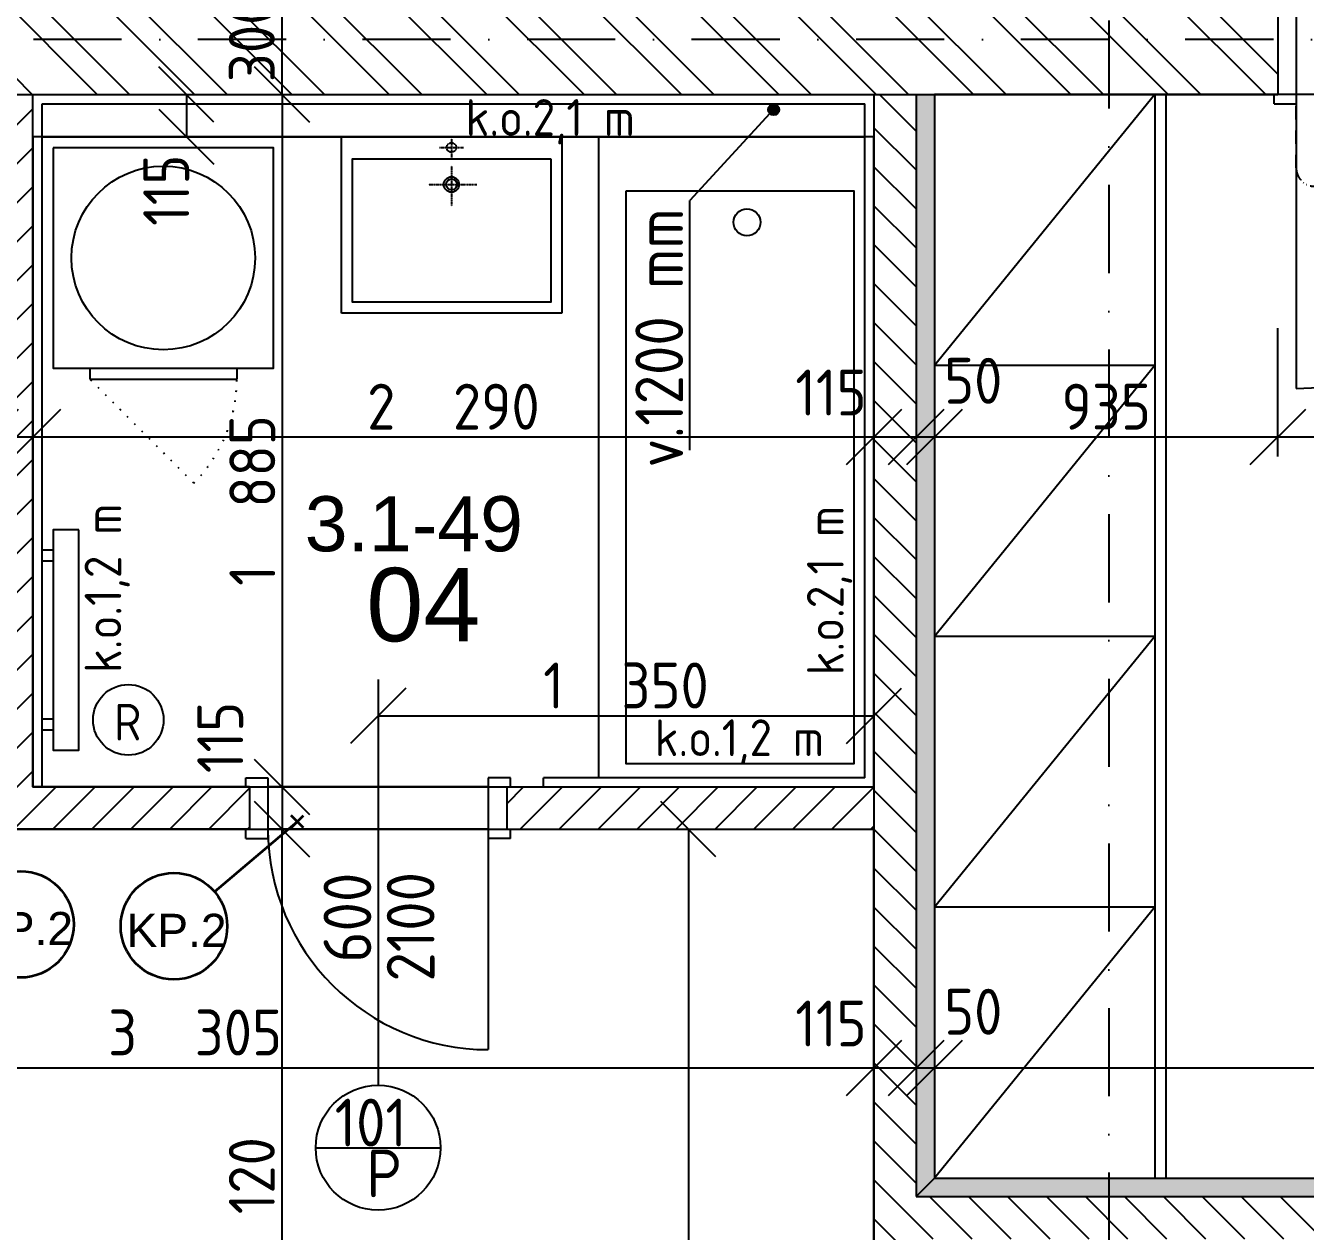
# Model space of a CAD drawing. Extents: x 4511820 to 5180432, y -1526536 to -944957.
# Drawn here: x 5033106 to 5036591, y -1152789 to -1149507 of the extents above; entities that cross this region are included whole.
import ezdxf

# ---------------------------------------------------------------- set-up
doc = ezdxf.new("R2010")
doc.units = 0
doc.header["$MEASUREMENT"] = 0
for name, pattern in [('ACAD_ISO07W100', [3.5, 0.5, -3]), ('ACAD_ISO12W100', [22, 12, -3, 0.5, -3, 0.5, -3]), ('BODKOCIARKOVANA_3', [5.6, 3, -1.3, 0, -1.3]), ('DASHED', [0.75, 0.5, -0.25])]:
    doc.linetypes.add(name, pattern=pattern)
doc.layers.get('0').update_dxf_attribs({"linetype": 'CONTINUOUS'})
doc.layers.get('Defpoints').update_dxf_attribs({"color": 61, "linetype": 'CONTINUOUS'})
for name, color, linetype in [('DVERE', 45, 'CONTINUOUS'), ('KÓTY', 4, 'CONTINUOUS'), ('MÚRY', 1, 'CONTINUOUS'), ('osi', 253, 'CONTINUOUS'), ('Plochy', 41, 'CONTINUOUS'), ('POPIS', 7, 'CONTINUOUS'), ('TENKÁ', 7, 'CONTINUOUS'), ('Z-Kúrenie', 101, 'CONTINUOUS'), ('ZARIADENIE', 47, 'CONTINUOUS'), ('ZARIADENIE1', 145, 'CONTINUOUS'), ('ZARIADOVACIE', 144, 'CONTINUOUS'), ('ZZ-chladenie', 133, 'CONTINUOUS'), ('ŠRAFY', 82, 'CONTINUOUS')]:
    doc.layers.add(name, color=color, linetype=linetype)
doc.layers.add('preklady', color=74, linetype='CONTINUOUS', lineweight=35)
doc.styles.add('ARIAL', font='arial.ttf')
doc.styles.add('STYLE1', font='isocp.shx')
doc.dimstyles.new('STANDARD-50', dxfattribs={"dimtxt": 125, "dimasz": 150, "dimexe": 10, "dimexo": 200, "dimgap": 20, "dimtad": 1, "dimdsep": 46, "dimlunit": 6, "dimtxsty": 'STYLE1', "dimblk1": 'OBLIQUE', "dimblk2": 'OBLIQUE', "dimsah": 1, "dimcen": 2.5, "dimse1": 1, "dimse2": 1, "dimadec": 0, "dimazin": 0, "dimtfac": 1, "dimtmove": 1, "dimatfit": 3, "dimldrblk": 'OBLIQUE', "dimfxl": 1, "dimtolj": 1, "dimtzin": 0, "dimarcsym": 0})
pattern_1 = [(45, (515270.5, 303822), (-53.0330086, 53.0330086), [])]

# ---------------------------------------------------------------- blocks, each defined once
blk = doc.blocks.new('pračka')
at = {"layer": 'ZARIADENIE1', "color": 8, "linetype": 'ACAD_ISO07W100', "ltscale": 8}
blk.add_line((4536136.9, -1117296.3), (4536419.7, -1117579.2), dxfattribs=at)
at = {"layer": 'ZARIADENIE1', "color": 8}
for p, q in [((4536419.7, -1117579.2), (4536019.7, -1117579.2)), ((4536019.7, -1117609.2), (4536019.7, -1117579.2)), ((4536419.7, -1117609.2), (4536419.7, -1117579.2))]:
    blk.add_line(p, q, dxfattribs=at)
blk.add_lwpolyline([(4536519.7, -1118209.2), (4536519.7, -1117609.2), (4535919.7, -1117609.2), (4535919.7, -1118209.2)], close=True, dxfattribs=at)
blk.add_circle((4536219.7, -1117909.2), 250, dxfattribs=at)
at = {"layer": 'ZARIADENIE1', "color": 8, "linetype": 'ACAD_ISO07W100', "ltscale": 8}
blk.add_arc((4536419.7, -1117579.2), 400, 135, 180, dxfattribs=at)
blk = doc.blocks.new('_OBLIQUE')
at = {"color": 0, "linetype": 'ByBlock'}
blk.add_line((-0.5, -0.5), (0.5, 0.5), dxfattribs=at)
blk = doc.blocks.new('*D19120')
at = {"layer": 'Defpoints', "color": 0}
for p in [(5035416, -1151694.2), (5034911, -1155814.2), (5035416, -1155814.2)]:
    blk.add_point(p, dxfattribs=at)
at = {"layer": 'KÓTY', "color": 0, "lineweight": -2}
blk.add_line((5034911, -1151694.2), (5034911, -1155814.2), dxfattribs=at)
at = {"layer": 'KÓTY', "color": 0, "linetype": 'ByBlock', "lineweight": -2, "xscale": 150, "yscale": 150, "zscale": 150}
for p, rotation in [((5034911, -1151694.2), 90), ((5034911, -1155814.2), 270)]:
    blk.add_blockref('_OBLIQUE', p, dxfattribs=dict(at, rotation=rotation))
at = {"layer": 'KÓTY', "color": 0, "insert": (5034828.5, -1153754.2), "char_height": 125, "attachment_point": 5, "rotation": 90, "style": 'STYLE1'}
blk.add_mtext('\\A1;4ﾠ120', dxfattribs=at)
blk = doc.blocks.new('*D19121')
at = {"layer": 'Defpoints', "color": 0}
for p in [(5033212, -1151694.2), (5033804.5, -1151694.2), (5033212, -1153814.2)]:
    blk.add_point(p, dxfattribs=at)
at = {"layer": 'KÓTY', "color": 0, "lineweight": -2}
blk.add_line((5033804.5, -1153814.2), (5033804.5, -1151694.2), dxfattribs=at)
at = {"layer": 'KÓTY', "color": 0, "linetype": 'ByBlock', "lineweight": -2, "xscale": 150, "yscale": 150, "zscale": 150}
for p, rotation in [((5033804.5, -1151694.2), 90), ((5033804.5, -1153814.2), 270)]:
    blk.add_blockref('_OBLIQUE', p, dxfattribs=dict(at, rotation=rotation))
at = {"layer": 'KÓTY', "color": 0, "insert": (5033722, -1152754.2), "char_height": 125, "attachment_point": 5, "rotation": 90, "style": 'STYLE1'}
blk.add_mtext('\\A1;2ﾠ120', dxfattribs=at)
blk = doc.blocks.new('*D19127')
at = {"layer": 'Defpoints', "color": 0}
for p in [(5034066, -1151286.5), (5035416, -1151286.5), (5035416, -1151385.5)]:
    blk.add_point(p, dxfattribs=at)
at = {"layer": 'KÓTY', "color": 0, "lineweight": -2}
blk.add_line((5034066, -1151385.5), (5035416, -1151385.5), dxfattribs=at)
at = {"layer": 'KÓTY', "color": 0, "linetype": 'ByBlock', "lineweight": -2, "xscale": 150, "yscale": 150, "zscale": 150, "rotation": 180}
blk.add_blockref('_OBLIQUE', (5034066, -1151385.5), dxfattribs=at)
at = {"layer": 'KÓTY', "color": 0, "linetype": 'ByBlock', "lineweight": -2, "xscale": 150, "yscale": 150, "zscale": 150}
blk.add_blockref('_OBLIQUE', (5035416, -1151385.5), dxfattribs=at)
at = {"layer": 'KÓTY', "color": 0, "insert": (5034741, -1151303), "char_height": 125, "attachment_point": 5, "style": 'STYLE1'}
blk.add_mtext('\\A1;1ﾠ350', dxfattribs=at)
blk = doc.blocks.new('*D19134')
at = {"layer": 'Defpoints', "color": 0}
for p in [(5033126, -1150626.5), (5035416, -1150626.5), (5035416, -1150626.5)]:
    blk.add_point(p, dxfattribs=at)
at = {"layer": 'KÓTY', "color": 0, "lineweight": -2}
blk.add_line((5033126, -1150626.5), (5035416, -1150626.5), dxfattribs=at)
at = {"layer": 'KÓTY', "color": 0, "linetype": 'ByBlock', "lineweight": -2, "xscale": 150, "yscale": 150, "zscale": 150, "rotation": 180}
blk.add_blockref('_OBLIQUE', (5033126, -1150626.5), dxfattribs=at)
at = {"layer": 'KÓTY', "color": 0, "linetype": 'ByBlock', "lineweight": -2, "xscale": 150, "yscale": 150, "zscale": 150}
blk.add_blockref('_OBLIQUE', (5035416, -1150626.5), dxfattribs=at)
at = {"layer": 'KÓTY', "color": 0, "insert": (5034271, -1150544), "char_height": 125, "attachment_point": 5, "style": 'STYLE1'}
blk.add_mtext('\\A1;2ﾠ290', dxfattribs=at)
blk = doc.blocks.new('*D19137')
at = {"layer": 'Defpoints', "color": 0}
for p in [(5033011, -1150626.5), (5033126, -1150626.5), (5033126, -1150626.5)]:
    blk.add_point(p, dxfattribs=at)
at = {"layer": 'KÓTY', "color": 0, "lineweight": -2}
blk.add_line((5033011, -1150626.5), (5033126, -1150626.5), dxfattribs=at)
at = {"layer": 'KÓTY', "color": 0, "linetype": 'ByBlock', "lineweight": -2, "xscale": 150, "yscale": 150, "zscale": 150, "rotation": 180}
blk.add_blockref('_OBLIQUE', (5033011, -1150626.5), dxfattribs=at)
at = {"layer": 'KÓTY', "color": 0, "linetype": 'ByBlock', "lineweight": -2, "xscale": 150, "yscale": 150, "zscale": 150}
blk.add_blockref('_OBLIQUE', (5033126, -1150626.5), dxfattribs=at)
at = {"layer": 'KÓTY', "color": 0, "insert": (5032870, -1150524), "char_height": 125, "attachment_point": 5, "style": 'STYLE1'}
blk.add_mtext('\\A1;115', dxfattribs=at)
blk = doc.blocks.new('*D19138')
at = {"layer": 'Defpoints', "color": 0}
for p in [(5033126, -1151579.2), (5033126, -1151694.2), (5033804.5, -1151694.2)]:
    blk.add_point(p, dxfattribs=at)
at = {"layer": 'KÓTY', "color": 0, "lineweight": -2}
blk.add_line((5033804.5, -1151579.2), (5033804.5, -1151694.2), dxfattribs=at)
at = {"layer": 'KÓTY', "color": 0, "linetype": 'ByBlock', "lineweight": -2, "xscale": 150, "yscale": 150, "zscale": 150}
for p, rotation in [((5033804.5, -1151579.2), 90), ((5033804.5, -1151694.2), 270)]:
    blk.add_blockref('_OBLIQUE', p, dxfattribs=dict(at, rotation=rotation))
at = {"layer": 'KÓTY', "color": 0, "insert": (5033636, -1151444.5), "char_height": 125, "attachment_point": 5, "rotation": 90, "style": 'STYLE1'}
blk.add_mtext('\\A1;115', dxfattribs=at)
blk = doc.blocks.new('*D19139')
at = {"layer": 'Defpoints', "color": 0}
for p in [(5033151, -1149694.2), (5033151, -1151579.2), (5033804.5, -1151579.2)]:
    blk.add_point(p, dxfattribs=at)
at = {"layer": 'KÓTY', "color": 0, "lineweight": -2}
blk.add_line((5033804.5, -1149694.2), (5033804.5, -1151579.2), dxfattribs=at)
at = {"layer": 'KÓTY', "color": 0, "linetype": 'ByBlock', "lineweight": -2, "xscale": 150, "yscale": 150, "zscale": 150}
for p, rotation in [((5033804.5, -1149694.2), 90), ((5033804.5, -1151579.2), 270)]:
    blk.add_blockref('_OBLIQUE', p, dxfattribs=dict(at, rotation=rotation))
at = {"layer": 'KÓTY', "color": 0, "insert": (5033723.5, -1150799.5), "char_height": 125, "attachment_point": 5, "rotation": 90, "style": 'STYLE1'}
blk.add_mtext('\\A1;1ﾠ885', dxfattribs=at)
blk = doc.blocks.new('*D19145')
at = {"layer": 'Defpoints', "color": 0}
for p in [(5035416, -1152344), (5032111, -1152694.2), (5035416, -1152694.2)]:
    blk.add_point(p, dxfattribs=at)
at = {"layer": 'KÓTY', "color": 0, "lineweight": -2}
blk.add_line((5032111, -1152344), (5035416, -1152344), dxfattribs=at)
at = {"layer": 'KÓTY', "color": 0, "linetype": 'ByBlock', "lineweight": -2, "xscale": 150, "yscale": 150, "zscale": 150, "rotation": 180}
blk.add_blockref('_OBLIQUE', (5032111, -1152344), dxfattribs=at)
at = {"layer": 'KÓTY', "color": 0, "linetype": 'ByBlock', "lineweight": -2, "xscale": 150, "yscale": 150, "zscale": 150}
blk.add_blockref('_OBLIQUE', (5035416, -1152344), dxfattribs=at)
at = {"layer": 'KÓTY', "color": 0, "insert": (5033567.5, -1152247.5), "char_height": 125, "attachment_point": 5, "style": 'STYLE1'}
blk.add_mtext('\\A1;3ﾠ305', dxfattribs=at)
blk = doc.blocks.new('*D19146')
at = {"layer": 'Defpoints', "color": 0}
for p in [(5035416, -1152344), (5035531, -1152344), (5035531, -1152344)]:
    blk.add_point(p, dxfattribs=at)
at = {"layer": 'KÓTY', "color": 0, "lineweight": -2}
blk.add_line((5035416, -1152344), (5035531, -1152344), dxfattribs=at)
at = {"layer": 'KÓTY', "color": 0, "linetype": 'ByBlock', "lineweight": -2, "xscale": 150, "yscale": 150, "zscale": 150, "rotation": 180}
blk.add_blockref('_OBLIQUE', (5035416, -1152344), dxfattribs=at)
at = {"layer": 'KÓTY', "color": 0, "linetype": 'ByBlock', "lineweight": -2, "xscale": 150, "yscale": 150, "zscale": 150}
blk.add_blockref('_OBLIQUE', (5035531, -1152344), dxfattribs=at)
at = {"layer": 'KÓTY', "color": 0, "insert": (5035299, -1152223), "char_height": 125, "attachment_point": 5, "style": 'STYLE1'}
blk.add_mtext('\\A1;115', dxfattribs=at)
blk = doc.blocks.new('*D19147')
at = {"layer": 'Defpoints', "color": 0}
for p in [(5035531, -1152344), (5035581, -1152344), (5035581, -1152344)]:
    blk.add_point(p, dxfattribs=at)
at = {"layer": 'KÓTY', "color": 0, "lineweight": -2}
blk.add_line((5035531, -1152344), (5035581, -1152344), dxfattribs=at)
at = {"layer": 'KÓTY', "color": 0, "linetype": 'ByBlock', "lineweight": -2, "xscale": 150, "yscale": 150, "zscale": 150, "rotation": 180}
blk.add_blockref('_OBLIQUE', (5035531, -1152344), dxfattribs=at)
at = {"layer": 'KÓTY', "color": 0, "linetype": 'ByBlock', "lineweight": -2, "xscale": 150, "yscale": 150, "zscale": 150}
blk.add_blockref('_OBLIQUE', (5035581, -1152344), dxfattribs=at)
at = {"layer": 'KÓTY', "color": 0, "insert": (5035686.5, -1152191), "char_height": 125, "attachment_point": 5, "style": 'STYLE1'}
blk.add_mtext('\\A1;50', dxfattribs=at)
blk = doc.blocks.new('*D19148')
at = {"layer": 'Defpoints', "color": 0}
for p in [(5035581, -1152344), (5040541, -1152344), (5040541, -1152344)]:
    blk.add_point(p, dxfattribs=at)
at = {"layer": 'KÓTY', "color": 0, "lineweight": -2}
blk.add_line((5035581, -1152344), (5040541, -1152344), dxfattribs=at)
at = {"layer": 'KÓTY', "color": 0, "linetype": 'ByBlock', "lineweight": -2, "xscale": 150, "yscale": 150, "zscale": 150, "rotation": 180}
blk.add_blockref('_OBLIQUE', (5035581, -1152344), dxfattribs=at)
at = {"layer": 'KÓTY', "color": 0, "linetype": 'ByBlock', "lineweight": -2, "xscale": 150, "yscale": 150, "zscale": 150}
blk.add_blockref('_OBLIQUE', (5040541, -1152344), dxfattribs=at)
at = {"layer": 'KÓTY', "color": 0, "insert": (5038061, -1152261.5), "char_height": 125, "attachment_point": 5, "style": 'STYLE1'}
blk.add_mtext('\\A1;4ﾠ960', dxfattribs=at)
blk = doc.blocks.new('*D19152')
at = {"layer": 'Defpoints', "color": 0}
for p in [(5034476.5, -1149694.2), (5033544, -1149809.2), (5034476.5, -1149809.2)]:
    blk.add_point(p, dxfattribs=at)
at = {"layer": 'KÓTY', "color": 0, "lineweight": -2}
blk.add_line((5033544, -1149694.2), (5033544, -1149809.2), dxfattribs=at)
at = {"layer": 'KÓTY', "color": 0, "linetype": 'ByBlock', "lineweight": -2, "xscale": 150, "yscale": 150, "zscale": 150}
for p, rotation in [((5033544, -1149694.2), 90), ((5033544, -1149809.2), 270)]:
    blk.add_blockref('_OBLIQUE', p, dxfattribs=dict(at, rotation=rotation))
at = {"layer": 'KÓTY', "color": 0, "insert": (5033489, -1149955), "char_height": 125, "attachment_point": 5, "rotation": 90, "style": 'STYLE1'}
blk.add_mtext('\\A1;115', dxfattribs=at)
blk = doc.blocks.new('*D19156')
at = {"layer": 'Defpoints', "color": 0}
for p in [(5035581, -1149145.7), (5036516, -1149145.7), (5036516, -1150626.5)]:
    blk.add_point(p, dxfattribs=at)
at = {"layer": 'KÓTY', "color": 0, "lineweight": -2}
blk.add_line((5035581, -1150626.5), (5036516, -1150626.5), dxfattribs=at)
at = {"layer": 'KÓTY', "color": 0, "linetype": 'ByBlock', "lineweight": -2, "xscale": 150, "yscale": 150, "zscale": 150, "rotation": 180}
blk.add_blockref('_OBLIQUE', (5035581, -1150626.5), dxfattribs=at)
at = {"layer": 'KÓTY', "color": 0, "linetype": 'ByBlock', "lineweight": -2, "xscale": 150, "yscale": 150, "zscale": 150}
blk.add_blockref('_OBLIQUE', (5036516, -1150626.5), dxfattribs=at)
at = {"layer": 'KÓTY', "color": 0, "insert": (5036048.5, -1150544), "char_height": 125, "attachment_point": 5, "style": 'STYLE1'}
blk.add_mtext('\\A1;935', dxfattribs=at)
blk = doc.blocks.new('*D19157')
at = {"layer": 'Defpoints', "color": 0}
for p in [(5036516, -1148995.7), (5037416, -1148995.7), (5037416, -1150626.5)]:
    blk.add_point(p, dxfattribs=at)
at = {"layer": 'KÓTY', "color": 0, "lineweight": -2}
blk.add_line((5036516, -1150626.5), (5037416, -1150626.5), dxfattribs=at)
at = {"layer": 'KÓTY', "color": 0, "linetype": 'ByBlock', "lineweight": -2, "xscale": 150, "yscale": 150, "zscale": 150, "rotation": 180}
blk.add_blockref('_OBLIQUE', (5036516, -1150626.5), dxfattribs=at)
at = {"layer": 'KÓTY', "color": 0, "linetype": 'ByBlock', "lineweight": -2, "xscale": 150, "yscale": 150, "zscale": 150}
blk.add_blockref('_OBLIQUE', (5037416, -1150626.5), dxfattribs=at)
at = {"layer": 'KÓTY', "color": 0, "insert": (5036966, -1150544), "char_height": 125, "attachment_point": 5, "style": 'STYLE1'}
blk.add_mtext('\\A1;900', dxfattribs=at)
blk = doc.blocks.new('*D19163')
at = {"layer": 'Defpoints', "color": 0}
for p in [(5035416, -1150626.5), (5035531, -1150626.5), (5035531, -1150626.5)]:
    blk.add_point(p, dxfattribs=at)
at = {"layer": 'KÓTY', "color": 0, "lineweight": -2}
blk.add_line((5035416, -1150626.5), (5035531, -1150626.5), dxfattribs=at)
at = {"layer": 'KÓTY', "color": 0, "linetype": 'ByBlock', "lineweight": -2, "xscale": 150, "yscale": 150, "zscale": 150, "rotation": 180}
blk.add_blockref('_OBLIQUE', (5035416, -1150626.5), dxfattribs=at)
at = {"layer": 'KÓTY', "color": 0, "linetype": 'ByBlock', "lineweight": -2, "xscale": 150, "yscale": 150, "zscale": 150}
blk.add_blockref('_OBLIQUE', (5035531, -1150626.5), dxfattribs=at)
at = {"layer": 'KÓTY', "color": 0, "insert": (5035299, -1150505.5), "char_height": 125, "attachment_point": 5, "style": 'STYLE1'}
blk.add_mtext('\\A1;115', dxfattribs=at)
blk = doc.blocks.new('*D19164')
at = {"layer": 'Defpoints', "color": 0}
for p in [(5035531, -1150626.5), (5035581, -1150626.5), (5035581, -1150626.5)]:
    blk.add_point(p, dxfattribs=at)
at = {"layer": 'KÓTY', "color": 0, "lineweight": -2}
blk.add_line((5035531, -1150626.5), (5035581, -1150626.5), dxfattribs=at)
at = {"layer": 'KÓTY', "color": 0, "linetype": 'ByBlock', "lineweight": -2, "xscale": 150, "yscale": 150, "zscale": 150, "rotation": 180}
blk.add_blockref('_OBLIQUE', (5035531, -1150626.5), dxfattribs=at)
at = {"layer": 'KÓTY', "color": 0, "linetype": 'ByBlock', "lineweight": -2, "xscale": 150, "yscale": 150, "zscale": 150}
blk.add_blockref('_OBLIQUE', (5035581, -1150626.5), dxfattribs=at)
at = {"layer": 'KÓTY', "color": 0, "insert": (5035686.5, -1150473.5), "char_height": 125, "attachment_point": 5, "style": 'STYLE1'}
blk.add_mtext('\\A1;50', dxfattribs=at)
blk = doc.blocks.new('*D19178')
at = {"layer": 'Defpoints', "color": 0}
for p in [(5033804.5, -1149394.2), (5033804.5, -1149394.2), (5033804.5, -1149694.2)]:
    blk.add_point(p, dxfattribs=at)
at = {"layer": 'KÓTY', "color": 0, "lineweight": -2}
blk.add_line((5033804.5, -1149694.2), (5033804.5, -1149394.2), dxfattribs=at)
at = {"layer": 'KÓTY', "color": 0, "linetype": 'ByBlock', "lineweight": -2, "xscale": 150, "yscale": 150, "zscale": 150}
for p, rotation in [((5033804.5, -1149394.2), 90), ((5033804.5, -1149694.2), 270)]:
    blk.add_blockref('_OBLIQUE', p, dxfattribs=dict(at, rotation=rotation))
at = {"layer": 'KÓTY', "color": 0, "insert": (5033722, -1149544.2), "char_height": 125, "attachment_point": 5, "rotation": 90, "style": 'STYLE1'}
blk.add_mtext('\\A1;300', dxfattribs=at)
blk = doc.blocks.new('chlj3')
at = {"layer": 'ZZ-chladenie', "linetype": 'ACAD_ISO12W100', "ltscale": 3}
for p, q in [((5005195.8, -1151691.8), (5005395.8, -1151691.8)), ((5005195.8, -1152470.8), (5005395.8, -1152470.8))]:
    blk.add_line(p, q, dxfattribs=at)
blk.add_lwpolyline([(5005145.8, -1152419.2), (5005138.4, -1152419.2), (5005138.4, -1151744.5), (5005145.8, -1151744.5)], close=True, dxfattribs=at)
for centre, start, end in [((5005195.8, -1151741.8), 90, 180), ((5005195.8, -1152420.8), 180, 270)]:
    blk.add_arc(centre, 50, start, end, dxfattribs=at)

msp = doc.modelspace()

# ---------------------------------------------------------------- hatches: boundary and pattern name
at = {"layer": 'KÓTY'}
h = msp.add_hatch(color=256, dxfattribs=at)
h.dxf.hatch_style = 1
h.paths.add_polyline_path([(5035158, -1149735.5, 0.65381715), (5035132.826, -1149724.478, 1.52947961)])
at = {"layer": 'ŠRAFY'}
h = msp.add_hatch(dxfattribs=at)
h.set_pattern_fill('ANSI32', color=256, scale=500, angle=90)
h.set_pattern_definition([(135, (515810.9, 44482.1), (-132.5825215, -132.5825215), []), (135, (515810.9, 44570.48), (-132.5825215, -132.5825215), [])])
h.paths.add_polyline_path([(5035341, -1149394.191), (5035226, -1149394.191), (5033376, -1149394.191), (5033211, -1149394.191), (5031271, -1149394.191), (5031271, -1149694.191), (5031971, -1149694.191), (5032111, -1149694.191), (5033011, -1149694.191), (5033126, -1149694.191), (5035416, -1149694.191), (5035581, -1149694.191), (5036516, -1149694.191), (5036516, -1149394.191), (5036356, -1149394.191), (5036241, -1149394.191)])
at = {"layer": 'ŠRAFY', "ltscale": 0.25}
h = msp.add_hatch(dxfattribs=at)
h.set_pattern_fill('ANSI31', color=256, scale=600, style=0)
h.set_pattern_definition(pattern_1)
h.paths.add_polyline_path([(5032111, -1151694.191), (5032266, -1151694.191), (5032266, -1151579.191), (5032111, -1151579.191)])
h.paths.add_polyline_path([(5032111, -1150209.191), (5033011, -1150209.191), (5033011, -1151579.191), (5032966, -1151579.191), (5032966, -1151694.191), (5033716, -1151694.191), (5033716, -1151579.191), (5033126, -1151579.191), (5033126, -1149694.191), (5033011, -1149694.191), (5033011, -1150094.191), (5032111, -1150094.191)])
h = msp.add_hatch(dxfattribs=at)
h.set_pattern_fill('ANSI31', color=256, scale=600, angle=90, style=0)
h.set_pattern_definition([(135, (-2976355.03, 198812.926), (-53.0330086, -53.0330086), [])])
h.paths.add_polyline_path([(5035416, -1149694.191), (5035531, -1149694.191), (5035531, -1152694.191), (5040541, -1152694.191), (5040541, -1152809.191), (5035531, -1152809.191), (5035531, -1152904.191), (5035531, -1152914.191), (5035416, -1152914.191), (5035416, -1152904.191), (5035416, -1151694.191), (5035416, -1151579.191)])
at = {"layer": 'ŠRAFY'}
h = msp.add_hatch(dxfattribs=at)
h.set_pattern_fill('DOTS', color=256, scale=250, angle=90)
h.set_pattern_definition([(90, (-71441.844, -23850), (-15.625, 7.8125), [0, -15.625])])
h.paths.add_polyline_path([(5035531, -1149694.191), (5035531, -1152694.191), (5035581, -1152644.191), (5035581, -1149694.191)])
at = {"layer": 'ŠRAFY', "ltscale": 0.25}
h = msp.add_hatch(dxfattribs=at)
h.set_pattern_fill('ANSI31', color=256, scale=600, style=0)
h.set_pattern_definition(pattern_1)
h.paths.add_polyline_path([(5035416, -1151694.191), (5035416, -1151579.191), (5034516, -1151579.191), (5034426, -1151579.191), (5034416, -1151579.191), (5034416, -1151694.191), (5034426, -1151694.191)])
at = {"layer": 'ŠRAFY'}
h = msp.add_hatch(dxfattribs=at)
h.set_pattern_fill('DOTS', color=256, scale=250)
h.paths.add_polyline_path([(5040541, -1152644.191), (5035581, -1152644.191), (5035531, -1152694.191), (5040541, -1152694.191)])

# ---------------------------------------------------------------- linework, layer by layer
at = {"layer": 'DVERE', "ltscale": 0.25}
for p, q in [((5036566, -1149369.191), (5036566, -1149719.191)), ((5036506, -1149719.191), (5036506, -1149694.191)), ((5037366, -1149694.191), (5036566, -1149694.191)), ((5036566, -1149694.191), (5036566, -1150494.191)), ((5036506, -1149719.191), (5036566, -1149719.191)), ((5034066, -1151286.535), (5034066, -1152391.191)), ((5033706, -1151579.191), (5033706, -1151554.191)), ((5033706, -1151554.191), (5033766, -1151554.191)), ((5033766, -1151554.191), (5033766, -1151719.191)), ((5034366, -1151579.191), (5033766, -1151579.191)), ((5034366, -1151554.191), (5034366, -1151719.191)), ((5034426, -1151554.191), (5034366, -1151554.191)), ((5034366, -1151579.191), (5034366, -1151724.191)), ((5034426, -1151579.191), (5034426, -1151554.191)), ((5033706, -1151719.191), (5033706, -1151694.191)), ((5033706, -1151719.191), (5033766, -1151719.191)), ((5034366, -1151694.191), (5033766, -1151694.191)), ((5034366, -1151694.191), (5034366, -1152294.191)), ((5034426, -1151719.191), (5034366, -1151719.191)), ((5034426, -1151719.191), (5034426, -1151694.191)), ((5033896, -1152561.191), (5034236, -1152561.191))]:
    msp.add_line(p, q, dxfattribs=at)
msp.add_circle((5034066, -1152561.191), 170, dxfattribs=at)
for centre, radius, start, end in [((5036566, -1149694.191), 800, 270, 0), ((5034366, -1151694.191), 600, 180, 270)]:
    msp.add_arc(centre, radius, start, end, dxfattribs=at)
at = {"layer": 'KÓTY'}
for p, q in [((5035143, -1149735.5), (5034915, -1149982.5)), ((5034915, -1150662), (5034915, -1149982.5)), ((5036516, -1150679.903), (5036516, -1150329.903)), ((5035581, -1152644.191), (5035531, -1152694.191))]:
    msp.add_line(p, q, dxfattribs=at)
msp.add_circle((5035143, -1149735.5), 15, dxfattribs=at)
at = {"layer": 'MÚRY'}
for p, q in [((5036516, -1149394.191), (5036516, -1149694.191)), ((5033126, -1149694.191), (5035416, -1149694.191)), ((5035416, -1149694.191), (5035416, -1151579.191)), ((5035581, -1149694.191), (5036516, -1149694.191)), ((5035581, -1149694.191), (5035581, -1152644.191)), ((5035416, -1152914.191), (5035416, -1151694.191)), ((5035581, -1152644.191), (5040541, -1152644.191))]:
    msp.add_line(p, q, dxfattribs=at)
at = {"layer": 'MÚRY', "ltscale": 0.25}
for p, q in [((5033126, -1151579.191), (5033126, -1149694.191)), ((5033716, -1151579.191), (5033126, -1151579.191)), ((5033716, -1151579.191), (5033716, -1151694.191)), ((5034416, -1151579.191), (5034416, -1151694.191)), ((5034416, -1151579.191), (5035416, -1151579.191)), ((5033716, -1151694.191), (5032966, -1151694.191)), ((5034416, -1151694.191), (5035416, -1151694.191))]:
    msp.add_line(p, q, dxfattribs=at)
at = {"layer": 'osi', "linetype": 'BODKOCIARKOVANA_3', "ltscale": 80}
for p, q in [((5036056, -1134257), (5036056, -1171774.191)), ((5041881, -1149544.191), (4978211, -1149544.191))]:
    msp.add_line(p, q, dxfattribs=at)
at = {"layer": 'Plochy'}
for points in [[(5040541, -1149694.191), (5035581, -1149694.191), (5035581, -1152644.191), (5040541, -1152644.191)], [(5035416, -1149809.191), (5033126, -1149809.191), (5033126, -1151579.191), (5035416, -1151579.191)], [(5032111, -1155814.191), (5032111, -1153769.191), (5031971, -1153769.191), (5031971, -1152694.191), (5032111, -1152694.191), (5032111, -1151694.191), (5035416, -1151694.191), (5035416, -1155814.191), (5033531, -1155814.191), (5033531, -1153929.191), (5034166, -1153929.191), (5034166, -1153814.191), (5033416, -1153814.191), (5033416, -1155814.191)]]:
    msp.add_lwpolyline(points, close=True, dxfattribs=at)
at = {"layer": 'preklady'}
for p, q in [((5033845.883, -1151673.883), (5033620.675, -1151864.511)), ((5033829.265, -1151690.499), (5033862.499, -1151657.265)), ((5033862.5, -1151690.5), (5033829.266, -1151657.266))]:
    msp.add_line(p, q, dxfattribs=at)
at = {"layer": 'preklady', "ltscale": 0.25}
for centre in [(5033092, -1151953.191), (5033510, -1151958.191)]:
    msp.add_circle(centre, 145, dxfattribs=at)
at = {"layer": 'TENKÁ'}
for p, q in [((5033011, -1149694.191), (5033126, -1149694.191)), ((5035416, -1149694.191), (5035581, -1149694.191)), ((5035531, -1149694.191), (5035531, -1152694.191)), ((5034516, -1151579.191), (5034516, -1151554.191)), ((5035416, -1151579.191), (5035416, -1151694.191)), ((5035531, -1152694.191), (5040541, -1152694.191))]:
    msp.add_line(p, q, dxfattribs=at)
at = {"layer": 'TENKÁ', "ltscale": 0.25}
for p, q in [((5033151, -1151579.191), (5033151, -1149719.191)), ((5033151, -1149719.191), (5035391, -1149719.191)), ((5035391, -1151554.191), (5035391, -1149719.191)), ((5033151, -1149809.191), (5035391, -1149809.191)), ((5035391, -1151554.191), (5034516, -1151554.191))]:
    msp.add_line(p, q, dxfattribs=at)
at = {"layer": 'Z-Kúrenie', "linetype": 'Continuous'}
for p, q in [((5033181, -1150934.191), (5033151, -1150934.191)), ((5033181, -1150964.191), (5033151, -1150964.191)), ((5033181, -1151394.191), (5033151, -1151394.191)), ((5033181, -1151424.191), (5033151, -1151424.191))]:
    msp.add_line(p, q, dxfattribs=at)
msp.add_lwpolyline([(5033251, -1150879.191), (5033181, -1150879.191), (5033181, -1151479.191), (5033251, -1151479.191)], close=True, dxfattribs=at)
msp.add_circle((5033385.677, -1151396.533), 96, dxfattribs=at)
at = {"layer": 'ZARIADENIE', "ltscale": 0.25}
for p, q in [((5036181, -1149694.191), (5035581, -1150431.691)), ((5036181, -1149694.191), (5036181, -1152644.191)), ((5036211, -1149694.191), (5036211, -1152644.191)), ((5036181, -1150431.691), (5035581, -1150431.691)), ((5036181, -1150431.691), (5035581, -1151169.191)), ((5036181, -1151169.191), (5035581, -1151169.191)), ((5036181, -1151169.191), (5035581, -1151906.691)), ((5036181, -1151906.691), (5035581, -1152644.191)), ((5036181, -1151906.691), (5035581, -1151906.691))]:
    msp.add_line(p, q, dxfattribs=at)
at = {"layer": 'ZARIADOVACIE', "ltscale": 0.25}
for p, q in [((5033966, -1150289.191), (5033966, -1149809.191)), ((5034566, -1149809.191), (5034566, -1150289.191)), ((5034666, -1149809.191), (5034666, -1151554.191)), ((5034566, -1150289.191), (5033966, -1150289.191))]:
    msp.add_line(p, q, dxfattribs=at)
at = {"layer": 'ZARIADOVACIE', "linetype": 'DASHED'}
for p, q in [((5034233.137, -1149838.54), (5034298.863, -1149838.54)), ((5034266, -1149813.892), (5034266, -1149865.926)), ((5034266, -1149888.298), (5034266, -1149997.843)), ((5034203.012, -1149938.962), (5034334.465, -1149938.962))]:
    msp.add_line(p, q, dxfattribs=at)
at = {"layer": 'ZARIADOVACIE', "ltscale": 0.25}
for points in [[(5034536, -1149869.191), (5034536, -1150259.191), (5033996, -1150259.191), (5033996, -1149869.191)], [(5034536, -1149869.191), (5034536, -1150259.191), (5033996, -1150259.191), (5033996, -1149869.191)], [(5034741, -1149956.664), (5035361, -1149956.664), (5035361, -1151516.664), (5034741, -1151516.664)]]:
    msp.add_lwpolyline(points, close=True, dxfattribs=at)
at = {"layer": 'ZARIADOVACIE', "linetype": 'DASHED'}
msp.add_circle((5034265.686, -1149838.539), 12.931, dxfattribs=at)
at = {"layer": 'ZARIADOVACIE', "linetype": 'Continuous'}
for centre, radius in [((5034265.727, -1149939.23), 20.877), ((5034266, -1149938.962), 14.781)]:
    msp.add_circle(centre, radius, dxfattribs=at)
at = {"layer": 'ZARIADOVACIE', "ltscale": 0.25}
msp.add_circle((5035070.298, -1150042.078), 36.624, dxfattribs=at)

# ---------------------------------------------------------------- block references
at = {"layer": 'TENKÁ', "rotation": 180}
msp.add_blockref('pračka', (9569700.747, -2268048.383), dxfattribs=at)
at = {"layer": 'ZZ-chladenie', "rotation": 90}
msp.add_blockref('chlj3', (3884874.23, -6155090.012), dxfattribs=at)

# ---------------------------------------------------------------- texts
at = {"layer": 'DVERE', "style": 'STYLE1'}
for s, p in [('101', (5033947.47, -1152557.691)), ('P', (5034034.47, -1152696.328))]:
    msp.add_text(s, height=130, dxfattribs=at).set_placement(p)
at = {"layer": 'POPIS', "lineweight": 40, "ltscale": 0.25, "style": 'ARIAL'}
for s, height, p in [('3.1-49', 150, (5033866.269, -1150937.77)), ('04', 200, (5034033.811, -1151182.77))]:
    msp.add_text(s, height=height, dxfattribs=at).set_placement(p)
at = {"layer": 'preklady', "linetype": 'Continuous', "lineweight": 20, "style": 'ARIAL'}
for p in [(5032962.736, -1152009.448), (5033380.736, -1152014.448)]:
    msp.add_text('KP.2', height=90, dxfattribs=at).set_placement(p)
at = {"layer": 'TENKÁ', "linetype": 'Continuous', "style": 'STYLE1'}
for s, p in [('k.o.2,1 m', (5034304.145, -1149806.787)), ('k.o.1,2 m', (5034819.136, -1151495.179))]:
    msp.add_text(s, height=100, dxfattribs=at).set_placement(p)
for s, height, p in [('v.1200 mm', 130, (5034896.417, -1150710.128)), ('k.o.1,2 m', 100, (5033366.673, -1151268.886)), ('k.o.2,1 m', 100, (5035333.716, -1151275.214)), ('600', 130, (5034047.417, -1152057.106)), ('2100', 130, (5034219.524, -1152108.88))]:
    msp.add_text(s, height=height, rotation=90, dxfattribs=at).set_placement(p)
at = {"layer": 'TENKÁ', "lineweight": 40, "ltscale": 0.25, "style": 'ARIAL'}
msp.add_text('04', height=200, dxfattribs=at).set_placement((5034033.811, -1151182.77))
at = {"layer": 'Z-Kúrenie', "linetype": 'Continuous', "style": 'STYLE1'}
msp.add_text('R', height=100, dxfattribs=at).set_placement((5033347.049, -1151452.733))

# ---------------------------------------------------------------- dimensions: what is measured, and where the dimension line sits
at = {"layer": 'KÓTY'}
for base, p1, p2, picture, middle in [((5037416, -1150626.5), (5036516, -1148995.691), (5037416, -1148995.691), '*D19157', (5036966, -1150544)), ((5036516, -1150626.5), (5035581, -1149145.691), (5036516, -1149145.691), '*D19156', (5036048.5, -1150544)), ((5035416, -1150626.5), (5033126, -1150626.5), (5035416, -1150626.5), '*D19134', (5034271, -1150543.957)), ((5035416, -1151385.5), (5034066, -1151286.535), (5035416, -1151286.535), '*D19127', (5034741, -1151302.957)), ((5040541, -1152344), (5035581, -1152344), (5040541, -1152344), '*D19148', (5038061, -1152261.457))]:
    dim = msp.add_linear_dim(base=base, p1=p1, p2=p2, dimstyle='STANDARD-50', dxfattribs=at)
    dim.commit()
    dim.dimension.update_dxf_attribs({"geometry": picture, "text_midpoint": middle})
for base, p1, p2, picture, middle in [((5033804.5, -1149394.191), (5033804.5, -1149694.191), (5033804.5, -1149394.191), '*D19178', (5033722, -1149544.191)), ((5033804.5, -1151694.191), (5033212, -1153814.191), (5033212, -1151694.191), '*D19121', (5033721.957, -1152754.191)), ((5034911, -1155814.191), (5035416, -1151694.191), (5035416, -1155814.191), '*D19120', (5034828.457, -1153754.191))]:
    dim = msp.add_linear_dim(base=base, p1=p1, p2=p2, angle=90, dimstyle='STANDARD-50', dxfattribs=at)
    dim.commit()
    dim.dimension.update_dxf_attribs({"geometry": picture, "text_midpoint": middle})
for base, p1, p2, picture, middle in [((5033804.5, -1151579.191), (5033151, -1149694.191), (5033151, -1151579.191), '*D19139', (5033806, -1150799.5)), ((5033544, -1149809.191), (5034476.5, -1149694.191), (5034476.5, -1149809.191), '*D19152', (5033571.5, -1149955)), ((5033804.5, -1151694.191), (5033126, -1151579.191), (5033126, -1151694.191), '*D19138', (5033718.5, -1151444.5))]:
    dim = msp.add_linear_dim(base=base, p1=p1, p2=p2, angle=90, dimstyle='STANDARD-50', dxfattribs=at)
    dim.commit()
    dim.dimension.update_dxf_attribs({"geometry": picture, "text_midpoint": middle, "dimtype": 160})
for base, p1, p2, picture, middle in [((5035581, -1150626.5), (5035531, -1150626.5), (5035581, -1150626.5), '*D19164', (5035686.5, -1150556)), ((5035531, -1150626.5), (5035416, -1150626.5), (5035531, -1150626.5), '*D19163', (5035299, -1150588)), ((5033126, -1150626.5), (5033011, -1150626.5), (5033126, -1150626.5), '*D19137', (5032870, -1150606.5)), ((5035531, -1152344), (5035416, -1152344), (5035531, -1152344), '*D19146', (5035299, -1152305.5)), ((5035581, -1152344), (5035531, -1152344), (5035581, -1152344), '*D19147', (5035686.5, -1152273.5)), ((5035416, -1152344), (5032111, -1152694.191), (5035416, -1152694.191), '*D19145', (5033567.5, -1152330))]:
    dim = msp.add_linear_dim(base=base, p1=p1, p2=p2, dimstyle='STANDARD-50', dxfattribs=at)
    dim.commit()
    dim.dimension.update_dxf_attribs({"geometry": picture, "text_midpoint": middle, "dimtype": 160})

doc.saveas('drawing.dxf')
